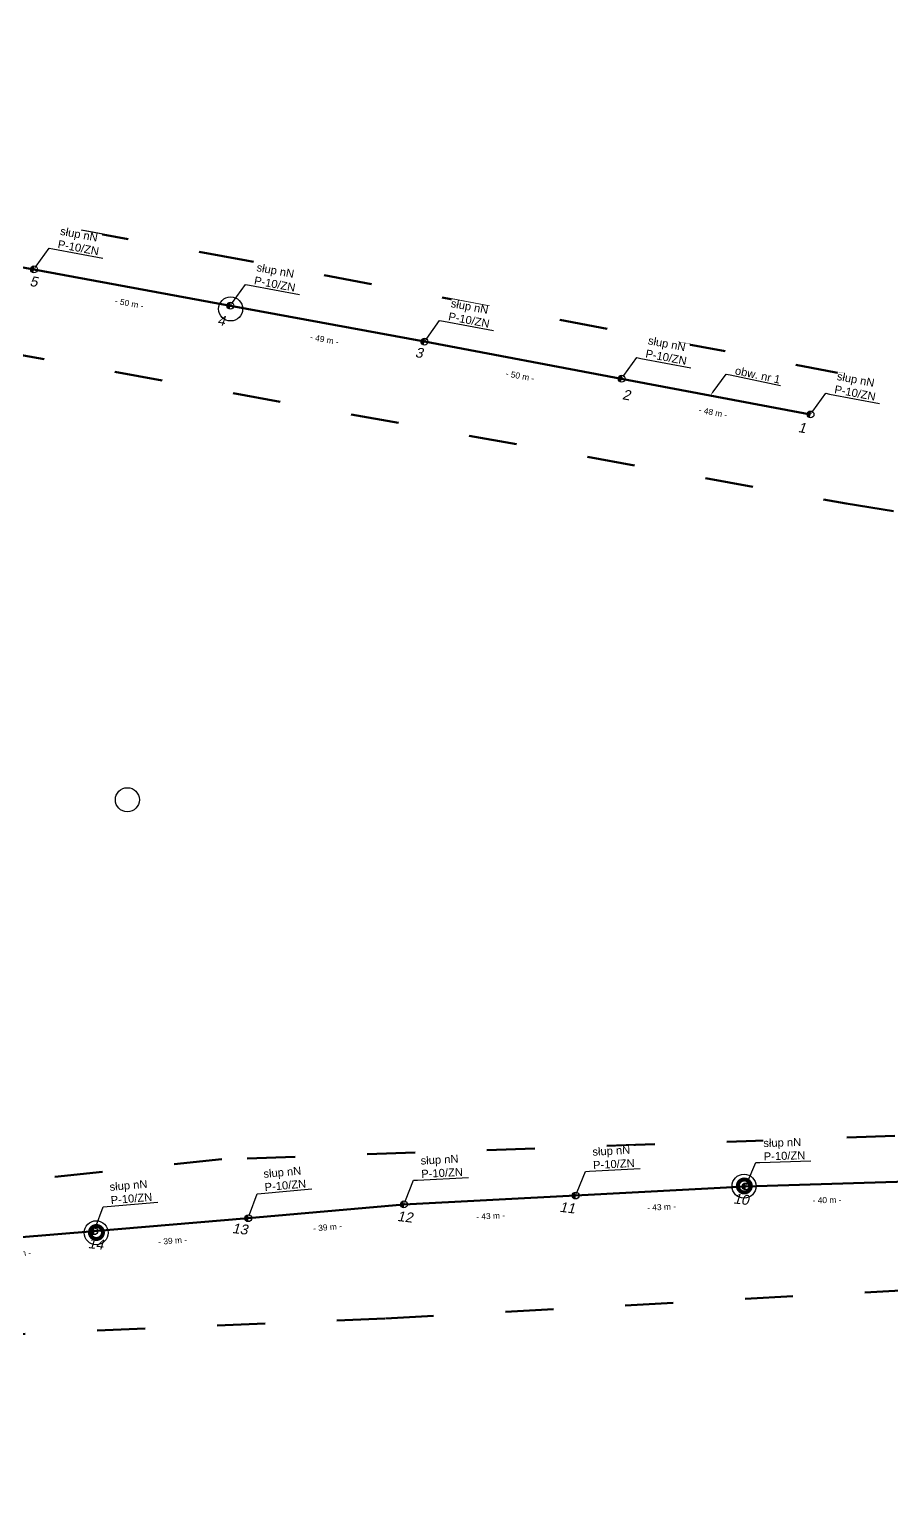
# Model space of a CAD drawing. Header units: metres. Extents: x 5772289 to 7530543, y 5762751 to 5793884.
# Drawn here: x 7525838.9 to 7526054.5, y 5787416.8 to 5787783.7 of the extents above; entities that cross this region are included whole.
import ezdxf
from ezdxf import colors
from ezdxf.entities.mleader import LeaderData, LeaderLine
from ezdxf.math import Vec2, Vec3

# ---------------------------------------------------------------- set-up
doc = ezdxf.new("R2010")
doc.units = ezdxf.units.M
doc.linetypes.add('GCAD_ISO03W100', pattern=[30, 12, -18])
for name, color, linetype, lineweight in [('!tele', 30, 'Continuous', 50), ('!trafo', 6, 'GCAD_ISO03W100', 50), ('00_Mufa', 3, 'Continuous', 30), ('_numery', 7, 'Continuous', 40)]:
    doc.layers.add(name, color=color, linetype=linetype, lineweight=lineweight)
for name, color, linetype in [('_MM mufy', 3, 'Continuous'), ('_MM opisy', 7, 'Continuous'), ('_MM slupy', 5, 'Continuous'), ('DIM', 7, 'Continuous')]:
    doc.layers.add(name, color=color, linetype=linetype)
doc.styles.get("Standard").update_dxf_attribs({"font": 'arial.ttf'})
doc.dimstyles.new('opis linie', dxfattribs={"dimtxt": 1.5, "dimasz": 0.18, "dimexe": 0.18, "dimexo": 0.0625, "dimgap": 2.5, "dimtad": 4, "dimdec": 0, "dimzin": 0, "dimdsep": 46, "dimtxsty": 'Standard', "dimcen": 0.09, "dimse1": 1, "dimse2": 1, "dimsd1": 1, "dimsd2": 1, "dimclrt": 256, "dimadec": 0, "dimazin": 0, "dimtfac": 1, "dimtdec": 0, "dimtofl": 0, "dimtmove": 0, "dimatfit": 3, "dimfxl": 1, "dimtfill": 1, "dimtolj": 1, "dimtzin": 0, "dimarcsym": 0})

# ---------------------------------------------------------------- blocks, each defined once
blk = doc.blocks.new('ZN')
at = {"layer": '_MM slupy', "transparency": 33554687}
h = blk.add_hatch(color=256, dxfattribs=at)
h.dxf.hatch_style = 1
h.paths.add_polyline_path([(0, -0.86), (0, 0.86, 1)])
at = {"layer": '_MM slupy'}
blk.add_circle((0, 0), 0.857, dxfattribs=at)
blk = doc.blocks.new('*D3240')
at = {"layer": 'DIM', "insert": (7525814.41, 5787724.37), "char_height": 1.5, "attachment_point": 5, "rotation": 349.5647, "bg_fill": 3, "box_fill_scale": 1.1, "bg_fill_color": 9, "bg_fill_true_color": 13158600, "bg_fill_transparency": 0}
blk.add_mtext('\\A1;- 51 m -', dxfattribs=at)
blk = doc.blocks.new('*D3241')
at = {"layer": 'DIM', "insert": (7525863.84, 5787715.25), "char_height": 1.5, "attachment_point": 5, "rotation": 349.5244, "bg_fill": 3, "box_fill_scale": 1.1, "bg_fill_color": 9, "bg_fill_true_color": 13158600, "bg_fill_transparency": 0}
blk.add_mtext('\\A1;- 50 m -', dxfattribs=at)
blk = doc.blocks.new('*D3242')
at = {"layer": 'DIM', "insert": (7525912.66, 5787706.23), "char_height": 1.5, "attachment_point": 5, "rotation": 349.5434, "bg_fill": 3, "box_fill_scale": 1.1, "bg_fill_color": 9, "bg_fill_true_color": 13158600, "bg_fill_transparency": 0}
blk.add_mtext('\\A1;- 49 m -', dxfattribs=at)
blk = doc.blocks.new('*D3243')
at = {"layer": 'DIM', "insert": (7525961.56712, 5787697.11345), "char_height": 1.5, "attachment_point": 5, "rotation": 349.3396517, "bg_fill": 3, "box_fill_scale": 1.1, "bg_fill_color": 9, "bg_fill_true_color": 13158600, "bg_fill_transparency": 0}
blk.add_mtext('\\A1;- 50 m -', dxfattribs=at)
blk = doc.blocks.new('*D3244')
at = {"layer": 'DIM', "insert": (7526009.83, 5787688.01), "char_height": 1.5, "attachment_point": 5, "rotation": 349.2958, "bg_fill": 3, "box_fill_scale": 1.1, "bg_fill_color": 9, "bg_fill_true_color": 13158600, "bg_fill_transparency": 0}
blk.add_mtext('\\A1;- 48 m -', dxfattribs=at)
blk = doc.blocks.new('*D3370')
at = {"layer": 'DIM', "insert": (7525835.71, 5787477.78), "char_height": 1.5, "attachment_point": 5, "rotation": 4.7331, "bg_fill": 3, "box_fill_scale": 1.1, "bg_fill_color": 9, "bg_fill_true_color": 13158600, "bg_fill_transparency": 0}
blk.add_mtext('\\A1;- 40 m -', dxfattribs=at)
blk = doc.blocks.new('*D3371')
at = {"layer": 'DIM', "insert": (7525874.7, 5787481.04), "char_height": 1.5, "attachment_point": 5, "rotation": 4.8027, "bg_fill": 3, "box_fill_scale": 1.1, "bg_fill_color": 9, "bg_fill_true_color": 13158600, "bg_fill_transparency": 0}
blk.add_mtext('\\A1;- 39 m -', dxfattribs=at)
blk = doc.blocks.new('*D3372')
at = {"layer": 'DIM', "insert": (7525913.42, 5787484.39), "char_height": 1.5, "attachment_point": 5, "rotation": 5.0921, "bg_fill": 3, "box_fill_scale": 1.1, "bg_fill_color": 9, "bg_fill_true_color": 13158600, "bg_fill_transparency": 0}
blk.add_mtext('\\A1;- 39 m -', dxfattribs=at)
blk = doc.blocks.new('*D3373')
at = {"layer": 'DIM', "insert": (7525954.2, 5787487.21), "char_height": 1.5, "attachment_point": 5, "rotation": 2.9412, "bg_fill": 3, "box_fill_scale": 1.1, "bg_fill_color": 9, "bg_fill_true_color": 13158600, "bg_fill_transparency": 0}
blk.add_mtext('\\A1;- 43 m -', dxfattribs=at)
blk = doc.blocks.new('*D3374')
at = {"layer": 'DIM', "insert": (7525996.94, 5787489.45), "char_height": 1.5, "attachment_point": 5, "rotation": 3.0395, "bg_fill": 3, "box_fill_scale": 1.1, "bg_fill_color": 9, "bg_fill_true_color": 13158600, "bg_fill_transparency": 0}
blk.add_mtext('\\A1;- 43 m -', dxfattribs=at)
blk = doc.blocks.new('*D3375')
at = {"layer": 'DIM', "insert": (7526038.32, 5787491.19), "char_height": 1.5, "attachment_point": 5, "rotation": 1.7617, "bg_fill": 3, "box_fill_scale": 1.1, "bg_fill_color": 9, "bg_fill_true_color": 13158600, "bg_fill_transparency": 0}
blk.add_mtext('\\A1;- 40 m -', dxfattribs=at)
blk = doc.blocks.new('mufa')
at = {"layer": '_MM mufy'}
h = blk.add_hatch(color=256, dxfattribs=at)
h.dxf.hatch_style = 1
h.paths.add_polyline_path([(2.15, 0.12, 1), (-2.1, -0.05, 1)])
h.paths.add_polyline_path([(-1.1, -0.01, -1), (1.15, 0.08, -1)], flags=16)
h.paths.add_polyline_path([(-0.83, 0, -1), (0.88, 0.07, -1)], flags=0)
blk = doc.blocks.new('q')
at = {"layer": '_MM slupy'}
blk.add_blockref('ZN', (0, 0), dxfattribs=at)
at = {"layer": '_MM opisy'}
ml = blk.add_multileader_mtext('Standard', dxfattribs=at)
ml.set_content('\\pxql;słup nN\\PP-10/ZN', color=256)
ml.set_leader_properties()
ml.build(insert=Vec2(0, 0))
ml.multileader.update_dxf_attribs({"has_text_frame": 1, "text_left_attachment_type": 5, "text_right_attachment_type": 5, "dogleg_length": 1, "arrow_head_size": 1})
ctx = ml.context
ctx.base_point, ctx.char_height, ctx.arrow_head_size, ctx.landing_gap_size, ctx.plane_origin = Vec3(3.75, 5.9), 2, 1, 1, Vec3(1.72, -1.42)
ctx.left_attachment, ctx.right_attachment = 5, 5
notes = []
notes.append((ctx, [(0, (1, 1, 0), (2.75, 5.9), (1, 0), 1, [(0, [(0, 0), (2.75, 5.9)], 0, [])])]))
ctx.mtext.insert, ctx.mtext.flow_direction = Vec3(4.75, 11.7), 5
ctx.mtext.has_bg_fill, ctx.mtext.bg_color, ctx.mtext.bg_scale_factor, ctx.mtext.bg_transparency, ctx.mtext.use_window_bg_color = 1, -1023410175, 1, 0, 1
for ctx, leaders in notes:
    for number, flags, end, landing, length, lines in leaders:
        leader = LeaderData()
        leader.index, (leader.has_last_leader_line, leader.has_dogleg_vector, leader.attachment_direction) = number, flags
        leader.last_leader_point, leader.dogleg_vector, leader.dogleg_length = Vec3(end), Vec3(landing), length
        for number, points, colour, breaks in lines:
            line = LeaderLine()
            line.index, line.vertices, line.color, line.breaks = number, Vec3.list(points), colors.encode_raw_color(colour), breaks
            leader.lines.append(line)
        ctx.leaders.append(leader)

msp = doc.modelspace()

# ---------------------------------------------------------------- linework, layer by layer
at = {"layer": '!trafo'}
msp.add_lwpolyline([(7525573.46, 5787783.72), (7525566.02, 5787748.05), (7525693.92, 5787724.85), (7525684.86, 5787676.78), (7525730.62, 5787669.74), (7525742.18, 5787719.35), (7526043.07, 5787665.25), (7526209.43, 5787637.87), (7526252.67, 5787650.65), (7526249.12, 5787604.32), (7526287.93, 5787596.02), (7526304.14, 5787675.68), (7526440.47, 5787706.54), (7526466.72, 5787715.72), (7526462, 5787742.97), (7526297.45, 5787715.01), (7526219.13, 5787664.12), (7525893.13, 5787725.99)], close=True, dxfattribs=at)
msp.add_lwpolyline([(7526145.18, 5787510.36), (7525887.01, 5787501.39), (7525674.99, 5787478.97), (7525714.38, 5787667.73), (7525691.06, 5787672.53), (7525653.41, 5787491.6), (7525612.58, 5787496.46), (7525604.81, 5787438.85), (7525793.75, 5787451.02), (7525788.65, 5787421.13), (7525813.52, 5787416.84), (7525825.87, 5787457.3), (7525927.96, 5787461.63), (7526138.5, 5787473.02)], dxfattribs=at)
at = {"layer": '00_Mufa'}
for centre in [(7525889.2, 5787713.86), (7525863.38, 5787591.23), (7526017.57, 5787494.65), (7525855.58, 5787483.03)]:
    msp.add_circle(centre, 3, dxfattribs=at)

# ---------------------------------------------------------------- next in the draw order: block references
for p, rotation in [((7525840.02, 5787723.74), 349.524399996185), ((7525889.13, 5787714.66), 349.5434456156839), ((7525937.66, 5787705.7), 349.3396517051326), ((7525986.96, 5787696.42), 349.2957718573226), ((7526034.19, 5787687.49), 349.2957718573226), ((7525975.47, 5787492.33), 3.039530419339249), ((7526017.97, 5787494.59), 1.761737810495688), ((7525932.51, 5787490.12), 2.941165278443322), ((7525855.1, 5787483.42), 4.80266647630676), ((7525893.62, 5787486.66), 5.092144064085458)]:
    msp.add_blockref('q', p, dxfattribs=dict(rotation=rotation))

# ---------------------------------------------------------------- next in the draw order: linework, layer by layer
at = {"layer": '!tele'}
for points in [[(7525577.47, 5787772.18), (7525613.52, 5787765.49), (7525652.17, 5787758.47), (7525693.99, 5787750.71), (7525719.93, 5787745.93), (7525742.17, 5787742.07), (7525790.25, 5787732.9), (7525840.02, 5787723.74), (7525889.13, 5787714.66), (7525937.66, 5787705.7), (7525986.96, 5787696.42), (7526034.19, 5787687.49)], [(7525614.47, 5787462.03), (7525655, 5787465.55), (7525699.9, 5787470.25), (7525743.17, 5787473.43), (7525776.33, 5787476.94), (7525815.66, 5787480.15), (7525855.1, 5787483.42), (7525893.62, 5787486.66), (7525932.51, 5787490.12), (7525975.47, 5787492.33), (7526017.97, 5787494.59), (7526058.42, 5787495.83)]]:
    msp.add_lwpolyline(points, dxfattribs=at)

# ---------------------------------------------------------------- next in the draw order: dimensions: what is measured, and where the dimension line sits
at = {"layer": 'DIM'}
for p1, p2, picture, middle in [((7525790.25, 5787732.9), (7525840.02, 5787723.74), '*D3240', (7525814.41, 5787724.37)), ((7525815.66, 5787480.15), (7525855.1, 5787483.42), '*D3370', (7525835.71, 5787477.78))]:
    dim = msp.add_aligned_dim(p1=p1, p2=p2, distance=-0.75, dimstyle='opis linie', override={"dimpost": '- <> m -'}, dxfattribs=at)
    dim.commit()
    dim.dimension.update_dxf_attribs({"geometry": picture, "text_midpoint": middle})

# ---------------------------------------------------------------- next in the draw order: dimensions: what is measured, and where the dimension line sits
for p1, p2, picture, middle in [((7525840.02, 5787723.74), (7525889.13, 5787714.66), '*D3241', (7525863.84, 5787715.25)), ((7525855.1, 5787483.42), (7525893.62, 5787486.66), '*D3371', (7525874.7, 5787481.04))]:
    dim = msp.add_aligned_dim(p1=p1, p2=p2, distance=-0.75, dimstyle='opis linie', override={"dimpost": '- <> m -'}, dxfattribs=at)
    dim.commit()
    dim.dimension.update_dxf_attribs({"geometry": picture, "text_midpoint": middle})

# ---------------------------------------------------------------- next in the draw order: block references
at = {"color": 5, "lineweight": 70}
msp.add_blockref('mufa', (7525855.62, 5787483.06), dxfattribs=at)

# ---------------------------------------------------------------- next in the draw order: texts
at = {"layer": '_numery', "oblique": 10}
for s, rotation, p in [('5', 350.2046, (7525838.85, 5787719.65)), ('14', 353.2277, (7525853.46, 5787479.22))]:
    msp.add_text(s, height=2.5, rotation=rotation, dxfattribs=at).set_placement(p)

# ---------------------------------------------------------------- next in the draw order: dimensions: what is measured, and where the dimension line sits
at = {"layer": 'DIM'}
for p1, p2, picture, middle in [((7525889.13, 5787714.66), (7525937.66, 5787705.7), '*D3242', (7525912.66, 5787706.23)), ((7525893.62, 5787486.66), (7525932.51, 5787490.12), '*D3372', (7525913.42, 5787484.39))]:
    dim = msp.add_aligned_dim(p1=p1, p2=p2, distance=-0.75, dimstyle='opis linie', override={"dimpost": '- <> m -'}, dxfattribs=at)
    dim.commit()
    dim.dimension.update_dxf_attribs({"geometry": picture, "text_midpoint": middle})

# ---------------------------------------------------------------- next in the draw order: texts
at = {"layer": '_numery', "oblique": 10}
for s, rotation, p in [('4', 350.2046, (7525885.74, 5787709.9)), ('13', 353.2277, (7525889.5, 5787482.97))]:
    msp.add_text(s, height=2.5, rotation=rotation, dxfattribs=at).set_placement(p)

# ---------------------------------------------------------------- next in the draw order: dimensions: what is measured, and where the dimension line sits
at = {"layer": 'DIM'}
for p1, p2, picture, middle in [((7525937.66, 5787705.7), (7525986.96, 5787696.42), '*D3243', (7525961.57, 5787697.11)), ((7525932.51, 5787490.12), (7525975.47, 5787492.33), '*D3373', (7525954.2, 5787487.21))]:
    dim = msp.add_aligned_dim(p1=p1, p2=p2, distance=-0.75, dimstyle='opis linie', override={"dimpost": '- <> m -'}, dxfattribs=at)
    dim.commit()
    dim.dimension.update_dxf_attribs({"geometry": picture, "text_midpoint": middle})

# ---------------------------------------------------------------- next in the draw order: texts
at = {"layer": '_numery', "oblique": 10}
for s, rotation, p in [('3', 350.2046, (7525935.2, 5787701.86)), ('12', 353.2277, (7525930.75, 5787485.99))]:
    msp.add_text(s, height=2.5, rotation=rotation, dxfattribs=at).set_placement(p)

# ---------------------------------------------------------------- next in the draw order: dimensions: what is measured, and where the dimension line sits
at = {"layer": 'DIM'}
for p1, p2, picture, middle in [((7525986.96, 5787696.42), (7526034.19, 5787687.49), '*D3244', (7526009.83, 5787688.01)), ((7525975.47, 5787492.33), (7526017.97, 5787494.59), '*D3374', (7525996.94, 5787489.45))]:
    dim = msp.add_aligned_dim(p1=p1, p2=p2, distance=-0.75, dimstyle='opis linie', override={"dimpost": '- <> m -'}, dxfattribs=at)
    dim.commit()
    dim.dimension.update_dxf_attribs({"geometry": picture, "text_midpoint": middle})

# ---------------------------------------------------------------- next in the draw order: texts
at = {"layer": '_numery', "oblique": 10}
for s, rotation, p in [('2', 350.2046, (7525987.01, 5787691.32)), ('1', 350.2046, (7526030.96, 5787683.13)), ('11', 353.2277, (7525971.36, 5787488.28))]:
    msp.add_text(s, height=2.5, rotation=rotation, dxfattribs=at).set_placement(p)

# ---------------------------------------------------------------- next in the draw order: dimensions: what is measured, and where the dimension line sits
at = {"layer": 'DIM'}
dim = msp.add_aligned_dim(p1=(7526017.97, 5787494.59), p2=(7526058.42, 5787495.83), distance=-0.75, dimstyle='opis linie', override={"dimpost": '- <> m -'}, dxfattribs=at)
dim.commit()
dim.dimension.update_dxf_attribs({"geometry": '*D3375', "text_midpoint": (7526038.32, 5787491.19)})

# ---------------------------------------------------------------- next in the draw order: leaders
at = {"layer": '_MM opisy', "color": 1}
ml = msp.add_multileader_mtext('Standard', dxfattribs=at)
ml.set_content('\\pxql;obw. nr 1', color=1)
ml.set_leader_properties()
ml.build(insert=Vec2(0, 0))
ml.multileader.update_dxf_attribs({"has_text_frame": 1, "text_left_attachment_type": 5, "text_right_attachment_type": 5, "dogleg_length": 1, "arrow_head_size": 1})
ctx = ml.context
ctx.base_point, ctx.char_height, ctx.arrow_head_size, ctx.landing_gap_size, ctx.plane_origin, ctx.plane_x_axis, ctx.plane_y_axis = Vec3(7526014.11, 5787697.37), 2, 1, 1, Vec3(7526010.6, 5787690.59), Vec3(0.978452, -0.206475), Vec3(0.206475, 0.978452)
ctx.left_attachment, ctx.right_attachment = 5, 5
notes = []
notes.append((ctx, [(0, (1, 1, 0), (7526013.13, 5787697.58), (0.978452, -0.206475), 1, [(0, [(7526009.21, 5787692.34), (7526013.12, 5787697.54)], 0, [])])]))
ctx.mtext.insert, ctx.mtext.text_direction, ctx.mtext.flow_direction = Vec3(7526015.58, 5787699.52), Vec3(0.978452, -0.206475), 5
ctx.mtext.has_bg_fill, ctx.mtext.bg_color, ctx.mtext.bg_scale_factor, ctx.mtext.bg_transparency, ctx.mtext.use_window_bg_color = 1, -1023410175, 1, 0, 1
for ctx, leaders in notes:
    for number, flags, end, landing, length, lines in leaders:
        leader = LeaderData()
        leader.index, (leader.has_last_leader_line, leader.has_dogleg_vector, leader.attachment_direction) = number, flags
        leader.last_leader_point, leader.dogleg_vector, leader.dogleg_length = Vec3(end), Vec3(landing), length
        for number, points, colour, breaks in lines:
            line = LeaderLine()
            line.index, line.vertices, line.color, line.breaks = number, Vec3.list(points), colors.encode_raw_color(colour), breaks
            leader.lines.append(line)
        ctx.leaders.append(leader)

# ---------------------------------------------------------------- next in the draw order: block references
at = {"color": 5, "lineweight": 70}
msp.add_blockref('mufa', (7526017.61, 5787494.68), dxfattribs=at)

# ---------------------------------------------------------------- next in the draw order: texts
at = {"layer": '_numery', "oblique": 10}
msp.add_text('10', height=2.5, rotation=353.2277, dxfattribs=at).set_placement((7526014.81, 5787490.38))

doc.saveas('drawing.dxf')
